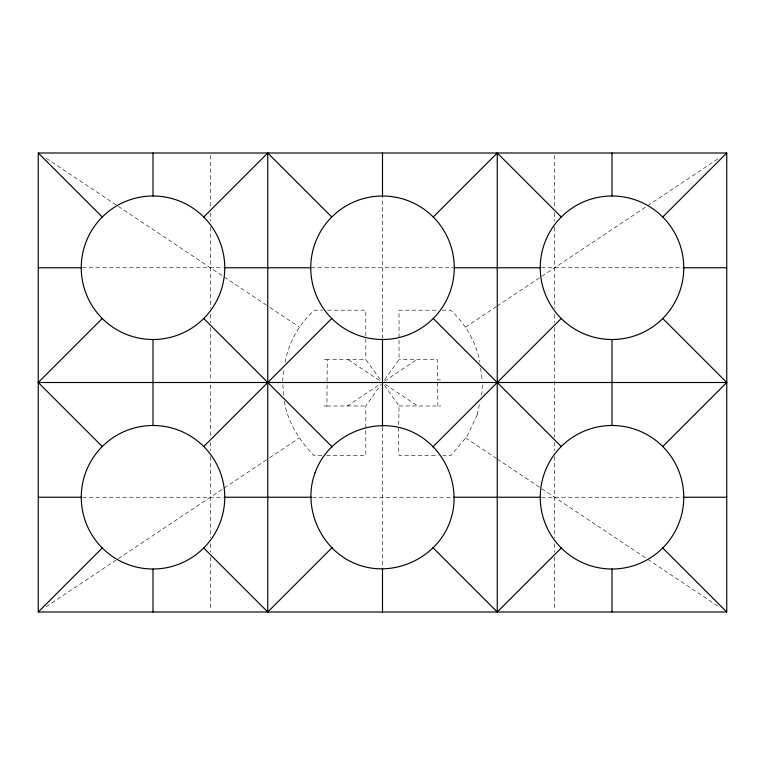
<?xml version="1.0" encoding="UTF-8"?>
<svg xmlns="http://www.w3.org/2000/svg" width="765" height="765" viewBox="0 0 765 765"><rect width="100%" height="100%" fill="white"/><g stroke="black" fill="none" stroke-linecap="round" stroke-linejoin="round"><path stroke-width="0.57" stroke-dasharray="3.83 2.87" d="M382.452 427.205L382.5 566.578M324.016 405.995L326.923 406.014L327.076 382.271M327.085 381.085L327.229 359.713L365.813 359.665L381.802 381.553M384.489 385.311L399.034 405.957L398.316 449.992L399.034 455.433L438.192 455.443M482.313 384.795L482.103 391.699L481.128 396.337M282.524 381.295L284.284 368.271M285.087 362.352C288.663 342.577 299.335 323.471 314.472 310.188L322.744 310.188M477.226 414.869L479.913 402.122M477.226 414.859L467.042 436.241L451.054 455.443L442.868 455.443M326.559 455.443L365.813 455.443L365.813 405.966L381.161 384.374M384.566 379.65L399.034 359.665L399.034 310.188L437.599 310.188M46.168 606.721L117.389 559.244M118.374 558.584L268.639 458.407M269.624 457.747L299.249 438.001M326.923 406.014L347.291 405.976L379.564 384.46M384.46 381.2L416.734 359.674M465.455 327.2L496.169 306.717M497.154 306.057L646.626 206.416M647.611 205.756L718.832 158.279M440.525 379.88L437.618 379.909L437.618 359.693L399.034 359.665M399.034 405.957L440.831 405.995M82.477 267.75L223.437 267.75M311.279 267.75L453.023 267.75M541.477 267.75L682.523 267.75M327.468 310.188L365.813 310.188L365.813 359.665M442.342 310.188L450.671 310.188C465.541 323.92 476.385 342.347 479.779 362.352M347.281 405.976L365.813 405.966M321.874 455.443L313.669 455.443C299.431 440.324 287.535 421.917 284.284 401.099M82.477 497.25L223.437 497.25M312.464 497.25L451.828 497.25M541.477 497.25L682.523 497.25M324.322 359.693L327.229 359.713M46.168 158.279L117.389 205.756M118.374 206.416L269.041 306.861M270.035 307.52L299.87 327.41M348.266 359.674L381.525 381.85M385.436 384.46L417.709 405.976M465.636 437.924L496.294 458.359M497.279 459.019L646.626 558.584M647.611 559.244L718.832 606.721M480.602 368.271L482.409 381.295M282.84 384.824L283.872 396.452M437.647 382.29L437.924 406.024M382.452 338.637L382.5 197.227M554.625 155.391L554.625 207.984M554.625 212.766L554.625 221.133M554.625 227.109L554.625 308.391M554.625 314.367L554.625 322.734M554.625 327.516L554.625 437.484M554.625 442.266L554.625 450.633M554.625 456.609L554.625 537.891M554.625 543.867L554.625 552.234M554.625 557.016L554.625 609.609M210.375 155.391L210.375 207.984M210.375 212.766L210.375 221.133M210.375 227.109L210.375 308.391M210.375 314.367L210.375 322.734M210.375 327.516L210.375 381.305M210.375 384.891L210.375 437.484M210.375 442.266L210.375 450.633M210.375 456.609L210.375 537.891M210.375 543.867L210.375 552.234M210.375 557.016L210.375 609.609"/><path stroke-width="1.15" d="M102.261 446.511L38.25 382.5L102.261 318.489M203.739 217.011L267.75 153L331.761 217.011M38.25 612L726.75 612L726.75 153L38.25 153L38.25 612L102.261 547.989M203.739 446.511L331.761 318.489M433.239 217.011L497.25 153L561.261 217.011M203.739 547.989L267.75 612L332.153 547.597M432.847 446.903L561.261 318.489A71.757 71.757 0 0 1 593.43 198.441A71.757 71.757 0 0 1 681.309 286.32A71.757 71.757 0 0 1 561.261 318.489M662.739 217.011L726.75 153M432.847 547.597L497.25 612L561.261 547.989A71.757 71.757 0 0 1 593.43 427.941A71.757 71.757 0 0 1 681.309 515.82A71.757 71.757 0 0 1 561.261 547.989M662.739 446.511L726.75 382.5L662.739 318.489M38.25 267.75L81.243 267.75M224.757 267.75A71.757 71.757 0 0 0 117.122 205.613A71.757 71.757 0 0 0 117.122 329.887A71.757 71.757 0 0 0 224.757 267.75L310.743 267.75M454.257 267.75A71.757 71.757 0 0 0 346.622 205.613A71.757 71.757 0 0 0 346.622 329.887A71.757 71.757 0 0 0 454.257 267.75L540.243 267.75M683.757 267.75L726.75 267.75M38.25 382.5L726.75 382.5M38.25 497.25L81.243 497.25M224.757 497.25A71.757 71.757 0 0 0 117.122 435.113A71.757 71.757 0 0 0 117.122 559.387A71.757 71.757 0 0 0 224.757 497.25L311.298 497.25M453.702 497.25L540.243 497.25M683.757 497.25L726.75 497.25M433.239 318.489L561.261 446.511M662.739 547.989L726.75 612M38.25 153L102.261 217.011M203.739 318.489L332.153 446.903M612 153L612 195.993M612 339.507L612 425.493M612 569.007L612 612M497.25 153L497.25 612M382.5 153L382.5 195.993M382.5 339.507L382.5 426.048M382.5 568.452L382.5 612M267.75 153L267.75 612M153 153L153 195.993M153 339.507L153 425.493M153 569.007L153 612M315.132 472.55C301.687 508.524 321.654 551.622 357.8 564.618C393.774 578.063 436.872 558.096 449.868 521.95C463.313 485.976 443.346 442.878 407.2 429.882C371.226 416.437 328.128 436.404 315.132 472.55"/></g></svg>
